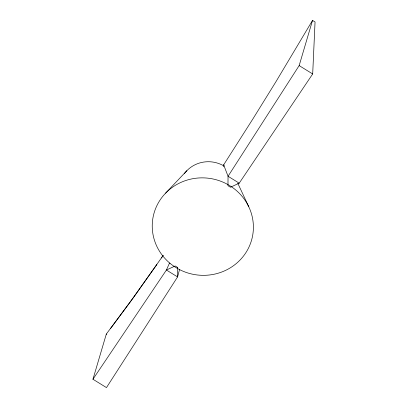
<?xml version="1.0" encoding="UTF-8"?>
<svg xmlns="http://www.w3.org/2000/svg" width="408" height="408" viewBox="0 0 408 408"><rect width="100%" height="100%" fill="white"/><g stroke="black" fill="none" stroke-linecap="round" stroke-linejoin="round"><path stroke-width="0.61" d="M224.125 165.133L223.65 164.842L228.052 176.276L227.955 185.681L230.469 187.231L239.221 183.172L312.686 73.955L315.053 21.956L312.533 20.4L275.961 81.677L253.052 118.677L223.65 164.842L223.38 166.566M179.591 269.311L177.582 276.925L106.478 387.6L92.948 379.246L106.325 334.045L130.06 302.211L156.845 264.552M239.221 183.172L228.052 176.276L299.156 65.596L312.533 20.4M169.504 263.078L166.418 270.025L92.948 379.246M163.169 255.439L134.191 296.514L110.563 328.496M161.425 257.958L163.134 255.49M165.607 193.142L186.864 170.692M299.156 65.596L312.686 73.955M106.325 334.045L106.799 334.336M237.803 183.289L248.783 206.8M184.457 173.528A29.702 28.565 9.2 0 1 224.033 166.02M177.684 267.52L177.582 276.925L166.418 270.025L175.17 265.965L177.684 267.52M169.932 263.242A50.633 48.695 9.2 0 0 252.542 236.12A50.633 48.695 9.2 0 0 185.977 180.438A50.633 48.695 9.2 0 0 169.932 263.242"/></g></svg>
